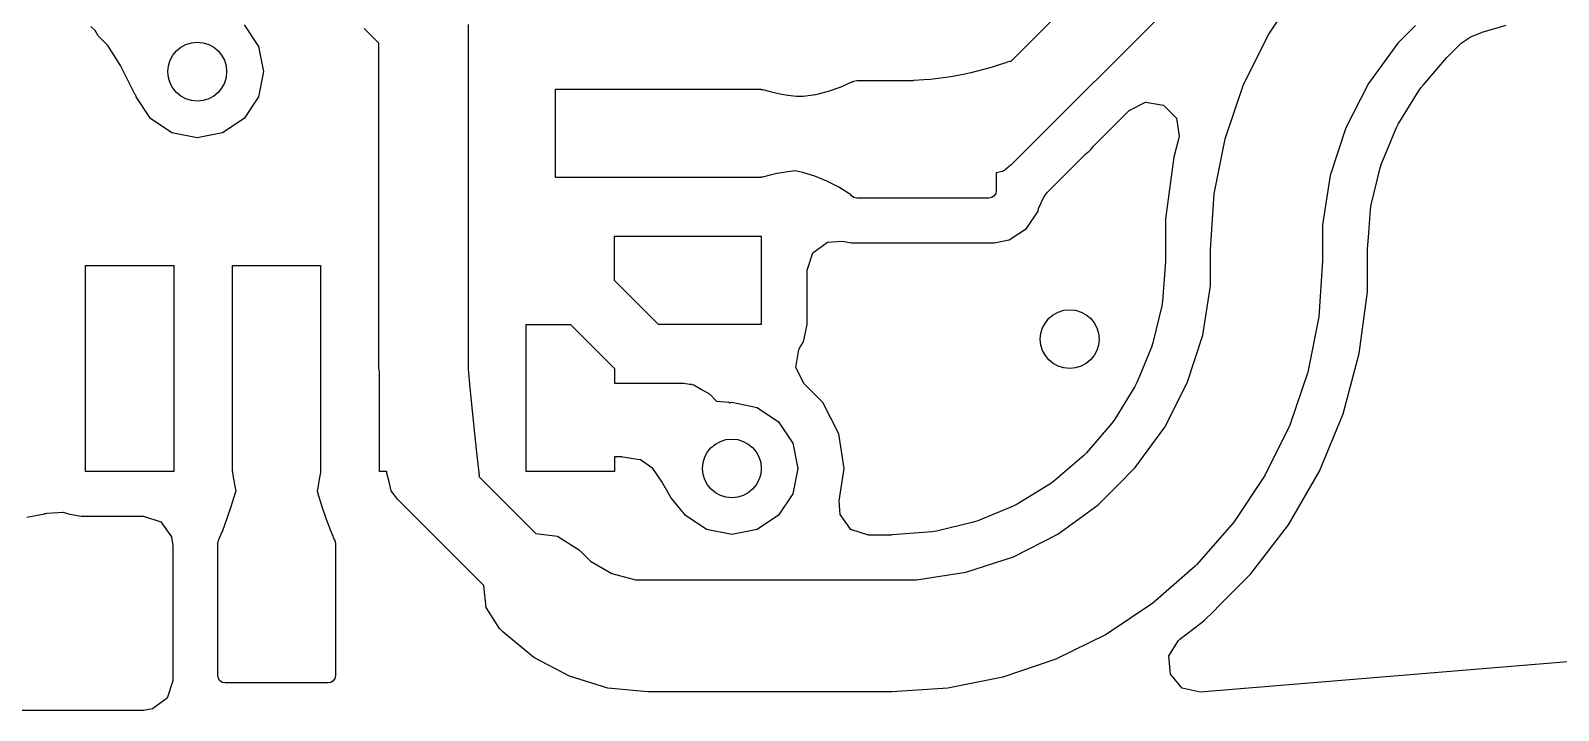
# Model space of a CAD drawing. Extents: x -51.8 to 4.2, y -14.8 to 14.8.
# Drawn here: x -5.59 to -0.39, y -5.36 to -3.05 of the extents above; entities that cross this region are included whole.
import ezdxf

# ---------------------------------------------------------------- set-up
doc = ezdxf.new("R2010")
doc.units = 0
doc.layers.add('BLACK', color=7, linetype='CONTINUOUS')

msp = doc.modelspace()

# ---------------------------------------------------------------- linework, layer by layer
at = {"layer": 'BLACK', "linetype": 'CONTINUOUS'}
for p, q in [((-2.24953, -3.15449), (-1.80336, -2.70832)), ((-1.62659, -2.8851), (-2.24987, -3.50839)), ((-1.37482, -3.06581), (-1.26868, -2.90697)), ((-5.3678, -3.05039), (-5.38198, -3.0362)), ((-5.35776, -3.06776), (-5.3678, -3.05039)), ((-5.32414, -3.10138), (-5.35776, -3.06776)), ((-4.8609, -3.0309), (-4.81213, -3.1039)), ((-4.4024, -3.09313), (-4.45216, -3.04337)), ((-4.0976, -3.03), (-4.0976, -4.2)), ((-1.45931, -3.23715), (-1.37482, -3.06581)), ((-0.87331, -3.03274), (-0.933384, -3.09282)), ((-0.683268, -3.07047), (-0.650888, -3.05756)), ((-0.650888, -3.05756), (-0.646421, -3.05603)), ((-0.646421, -3.05603), (-0.563734, -3.03183)), ((-5.28086, -3.16891), (-5.32414, -3.10138)), ((-4.81213, -3.1039), (-4.795, -3.19)), ((-4.4024, -4.2), (-4.4024, -3.09313)), ((-0.933384, -3.09282), (-1.03326, -3.23028)), ((-0.763657, -3.1393), (-0.726747, -3.10239)), ((-0.726747, -3.10239), (-0.717149, -3.09279)), ((-0.717149, -3.09279), (-0.683268, -3.07047)), ((-5.2327, -3.26633), (-5.28086, -3.16891)), ((-2.31615, -3.17454), (-2.29589, -3.16792)), ((-2.29589, -3.16792), (-2.27103, -3.15979)), ((-2.27103, -3.15979), (-2.2704, -3.15963)), ((-2.2704, -3.15963), (-2.2655, -3.15865)), ((-2.2655, -3.15865), (-2.26488, -3.15824)), ((-2.2655, -3.15865), (-2.2655, -3.15865)), ((-2.2655, -3.15865), (-2.2655, -3.15865)), ((-2.26488, -3.15824), (-2.26201, -3.15684)), ((-2.26201, -3.15684), (-2.25379, -3.15416)), ((-2.25379, -3.15416), (-2.24953, -3.15449)), ((-0.845549, -3.23494), (-0.76632, -3.14218)), ((-0.76632, -3.14218), (-0.763657, -3.1393)), ((-4.795, -3.19), (-4.81213, -3.2761)), ((-2.78903, -3.22488), (-2.78457, -3.2219)), ((-2.78457, -3.2219), (-2.775, -3.22)), ((-2.775, -3.22), (-2.58213, -3.22)), ((-2.58213, -3.22), (-2.58115, -3.21933)), ((-2.58115, -3.21933), (-2.57952, -3.2191)), ((-2.57952, -3.2191), (-2.54628, -3.21689)), ((-2.54628, -3.21689), (-2.52378, -3.21539)), ((-2.52378, -3.21539), (-2.52378, -3.21538)), ((-2.52378, -3.21538), (-2.52377, -3.21538)), ((-2.52377, -3.21538), (-2.45457, -3.20627)), ((-2.45457, -3.20627), (-2.41847, -3.19917)), ((-2.45457, -3.20627), (-2.45457, -3.20627)), ((-2.41847, -3.19917), (-2.38537, -3.19266)), ((-2.38537, -3.19266), (-2.31617, -3.17454)), ((-2.31617, -3.17454), (-2.31615, -3.17454)), ((-2.31615, -3.17454), (-2.31615, -3.17454)), ((-5.22915, -3.26967), (-5.2327, -3.26633)), ((-5.22787, -3.2761), (-5.22915, -3.26967)), ((-5.1791, -3.3491), (-5.22787, -3.2761)), ((-4.81213, -3.2761), (-4.8609, -3.3491)), ((-3.8, -3.55), (-3.8, -3.25)), ((-3.8, -3.25), (-3.1, -3.25)), ((-3.1, -3.25), (-3.1, -3.25132)), ((-3.1, -3.25132), (-3.0961, -3.25104)), ((-3.0961, -3.25104), (-3.07, -3.258)), ((-3.07, -3.258), (-3.04591, -3.26322)), ((-3.04591, -3.26322), (-3.04, -3.2645)), ((-3.04, -3.2645), (-3.04, -3.2645)), ((-3.04, -3.2645), (-3.03, -3.26617)), ((-3.03, -3.26617), (-3.01, -3.2695)), ((-3.01, -3.2695), (-3.00999, -3.2695)), ((-3.00999, -3.2695), (-3.00998, -3.2695)), ((-3.00998, -3.2695), (-2.98001, -3.273)), ((-2.98001, -3.273), (-2.98001, -3.273)), ((-2.98001, -3.273), (-2.98, -3.273)), ((-2.98, -3.273), (-2.96803, -3.2738)), ((-2.96803, -3.2738), (-2.95691, -3.27338)), ((-2.95691, -3.27338), (-2.91383, -3.26726)), ((-2.91383, -3.26726), (-2.87074, -3.25664)), ((-2.87074, -3.25664), (-2.82765, -3.24152)), ((-2.82765, -3.24152), (-2.79129, -3.22496)), ((-2.79129, -3.22496), (-2.78903, -3.22488)), ((-1.52072, -3.41805), (-1.45931, -3.23715)), ((-1.03326, -3.23028), (-1.1104, -3.38168)), ((-0.931467, -3.36866), (-0.863755, -3.25816)), ((-0.863755, -3.25816), (-0.854482, -3.2454)), ((-0.854482, -3.2454), (-0.845549, -3.23494)), ((-1.96886, -3.4436), (-1.84776, -3.32251)), ((-1.84776, -3.32251), (-1.79237, -3.29429)), ((-1.79237, -3.29429), (-1.73096, -3.30401)), ((-1.73096, -3.30401), (-1.687, -3.34798)), ((-5.1061, -3.39787), (-5.1791, -3.3491)), ((-4.8609, -3.3491), (-4.9339, -3.39787)), ((-1.687, -3.34798), (-1.67727, -3.40938)), ((-0.938624, -3.3827), (-0.931467, -3.36866)), ((-5.02, -3.415), (-5.1061, -3.39787)), ((-4.9339, -3.39787), (-5.02, -3.415)), ((-1.67946, -3.41968), (-1.69579, -3.48061)), ((-1.67727, -3.40938), (-1.67946, -3.41968)), ((-1.558, -3.60541), (-1.52072, -3.41805)), ((-1.1104, -3.38168), (-1.16291, -3.54327)), ((-0.969372, -3.45693), (-0.938624, -3.3827)), ((-2.12565, -3.6004), (-1.99346, -3.4682)), ((-1.99346, -3.4682), (-1.98871, -3.46402)), ((-1.98871, -3.46402), (-1.9854, -3.46145)), ((-1.9854, -3.46145), (-1.98538, -3.46144)), ((-1.98538, -3.46144), (-1.98047, -3.45743)), ((-1.98047, -3.45743), (-1.97844, -3.4547)), ((-1.97844, -3.4547), (-1.96886, -3.4436)), ((-1.69579, -3.48061), (-1.7234, -3.69029)), ((-0.988213, -3.50242), (-0.969372, -3.45693)), ((-3.04, -3.5355), (-3.04673, -3.53696)), ((-3.03, -3.53383), (-3.04, -3.5355)), ((-3.04, -3.5355), (-3.04, -3.5355)), ((-3.01, -3.5305), (-3.03, -3.53383)), ((-3.00999, -3.5305), (-3.01, -3.5305)), ((-3.00998, -3.5305), (-3.00999, -3.5305)), ((-2.98595, -3.52769), (-3.00998, -3.5305)), ((-2.95899, -3.53286), (-2.98595, -3.52769)), ((-2.95898, -3.53286), (-2.95899, -3.53286)), ((-2.91798, -3.54521), (-2.95898, -3.53286)), ((-2.27836, -3.52971), (-2.3, -3.53442)), ((-2.3, -3.53442), (-2.3, -3.595)), ((-2.2733, -3.52593), (-2.27836, -3.52971)), ((-2.27068, -3.52516), (-2.2733, -3.52593)), ((-2.26774, -3.52176), (-2.27068, -3.52516)), ((-2.24987, -3.50839), (-2.26774, -3.52176)), ((-1.02334, -3.64342), (-0.993091, -3.51742)), ((-0.993091, -3.51742), (-0.988213, -3.50242)), ((-3.1, -3.55), (-3.8, -3.55)), ((-3.0961, -3.54896), (-3.1, -3.54868)), ((-3.1, -3.54868), (-3.1, -3.55)), ((-3.07001, -3.542), (-3.0961, -3.54896)), ((-3.07, -3.542), (-3.07001, -3.542)), ((-3.07001, -3.542), (-3.07001, -3.542)), ((-3.04673, -3.53696), (-3.07, -3.542)), ((-2.91796, -3.54522), (-2.91798, -3.54521)), ((-2.87697, -3.56207), (-2.91796, -3.54522)), ((-2.83595, -3.58343), (-2.87697, -3.56207)), ((-2.80185, -3.60493), (-2.83595, -3.58343)), ((-2.83595, -3.58343), (-2.83595, -3.58343)), ((-1.16291, -3.54327), (-1.1895, -3.7111)), ((-2.79712, -3.60664), (-2.80185, -3.60493)), ((-2.79677, -3.60655), (-2.79712, -3.60664)), ((-2.79268, -3.61268), (-2.79677, -3.60655)), ((-2.78457, -3.6181), (-2.79268, -3.61268)), ((-2.775, -3.62), (-2.78457, -3.6181)), ((-2.325, -3.62), (-2.775, -3.62)), ((-2.31543, -3.6181), (-2.325, -3.62)), ((-2.30732, -3.61268), (-2.31543, -3.6181)), ((-2.3019, -3.60457), (-2.30732, -3.61268)), ((-2.3, -3.595), (-2.3019, -3.60457)), ((-2.15578, -3.65614), (-2.13739, -3.61515)), ((-2.13739, -3.61515), (-2.13021, -3.60564)), ((-2.13021, -3.60564), (-2.12565, -3.6004)), ((-1.5705, -3.79604), (-1.558, -3.60541)), ((-2.19674, -3.72326), (-2.15742, -3.66441)), ((-2.15742, -3.66441), (-2.15578, -3.65614)), ((-1.7234, -3.69029), (-1.7234, -3.766)), ((-1.03207, -3.7385), (-1.02581, -3.65899)), ((-1.02581, -3.65899), (-1.02334, -3.64342)), ((-2.25559, -3.76258), (-2.19674, -3.72326)), ((-1.1895, -3.7111), (-1.1895, -3.79605)), ((-1.03645, -3.79409), (-1.03207, -3.7385)), ((-3.6, -3.9), (-3.6, -3.75)), ((-3.6, -3.75), (-3.45, -3.75)), ((-3.45, -3.75), (-3.1, -3.75)), ((-3.1, -3.75), (-3.1, -4.05)), ((-2.92489, -3.8062), (-2.87459, -3.76965)), ((-2.87459, -3.76965), (-2.82388, -3.76666)), ((-2.82388, -3.76666), (-2.79252, -3.7729)), ((-2.79252, -3.7729), (-2.79252, -3.7729)), ((-2.79252, -3.7729), (-2.30748, -3.7729)), ((-2.30748, -3.7729), (-2.25559, -3.76258)), ((-2.30748, -3.7729), (-2.30748, -3.7729)), ((-1.7234, -3.766), (-1.7234, -3.77633)), ((-1.7234, -3.77633), (-1.7234, -3.77637)), ((-1.7234, -3.77637), (-1.7234, -3.77957)), ((-1.7234, -3.77957), (-1.7234, -3.77957)), ((-1.7234, -3.77957), (-1.7234, -3.79606)), ((-1.7234, -3.79606), (-1.7234, -3.80994)), ((-1.5705, -3.79605), (-1.5705, -3.79604)), ((-1.5705, -3.83395), (-1.5705, -3.79605)), ((-1.5705, -3.79605), (-1.5705, -3.79605)), ((-1.1895, -3.79605), (-1.1895, -3.83394)), ((-1.0366, -3.79804), (-1.03645, -3.79409)), ((-2.9441, -3.86533), (-2.92489, -3.8062)), ((-1.72356, -3.83595), (-1.73418, -3.97102)), ((-1.7234, -3.832), (-1.72356, -3.83595)), ((-1.7234, -3.80994), (-1.7234, -3.832)), ((-1.5705, -3.83396), (-1.5705, -3.83395)), ((-1.5705, -3.83395), (-1.5705, -3.83395)), ((-1.5705, -3.91891), (-1.5705, -3.83396)), ((-1.1895, -3.83394), (-1.20199, -4.02458)), ((-1.0366, -3.80877), (-1.0366, -3.79804)), ((-1.0366, -3.83394), (-1.0366, -3.80877)), ((-1.0366, -3.93969), (-1.0366, -3.83394)), ((-5.4, -4.55), (-5.4, -3.85)), ((-5.4, -3.85), (-5.1, -3.85)), ((-5.1, -3.85), (-5.1, -4.55)), ((-4.9, -4.55), (-4.9, -3.85)), ((-4.9, -3.85), (-4.6, -3.85)), ((-4.6, -3.85), (-4.6, -4.55)), ((-3.45, -4.05), (-3.6, -3.9)), ((-2.9441, -4.05), (-2.9441, -3.86533)), ((-1.59707, -4.08674), (-1.5705, -3.91891)), ((-1.0642, -4.14938), (-1.0366, -3.93969)), ((-1.73665, -3.98661), (-1.76689, -4.1126)), ((-1.73418, -3.97102), (-1.73665, -3.98661)), ((-3.9, -4.2), (-3.9, -4.05)), ((-3.9, -4.05), (-3.75, -4.05)), ((-3.75, -4.05), (-3.6, -4.2)), ((-3.1, -4.05), (-3.45, -4.05)), ((-2.95597, -4.10966), (-2.9441, -4.05)), ((-1.20199, -4.02458), (-1.23925, -4.21195)), ((-1.64958, -4.24834), (-1.59707, -4.08674)), ((-2.98187, -4.19652), (-2.97214, -4.13512)), ((-2.97214, -4.13512), (-2.96616, -4.12491)), ((-2.96616, -4.12491), (-2.95597, -4.10966)), ((-1.77177, -4.12761), (-1.81139, -4.22325)), ((-1.76689, -4.1126), (-1.77177, -4.12761)), ((-1.11893, -4.35367), (-1.0642, -4.14938)), ((-4.4, -4.20896), (-4.4024, -4.2)), ((-4.4, -4.55), (-4.4, -4.20896)), ((-4.0976, -4.2), (-4.09832, -4.20269)), ((-4.09832, -4.20269), (-4.09201, -4.26566)), ((-3.9, -4.55), (-3.9, -4.2)), ((-3.6, -4.2), (-3.6, -4.25)), ((-2.95364, -4.25192), (-2.98187, -4.19652)), ((-1.23925, -4.21195), (-1.30066, -4.39286)), ((-3.6, -4.25), (-3.365, -4.25)), ((-3.365, -4.25), (-3.34291, -4.25318)), ((-3.34291, -4.25318), (-3.33843, -4.25286)), ((-3.33843, -4.25286), (-3.33603, -4.25416)), ((-3.33603, -4.25416), (-3.32978, -4.25506)), ((-3.32978, -4.25506), (-3.30376, -4.27179)), ((-2.89046, -4.31511), (-2.95364, -4.25192)), ((-1.82852, -4.26138), (-1.89622, -4.37185)), ((-1.82135, -4.24732), (-1.82852, -4.26138)), ((-1.81139, -4.22325), (-1.82135, -4.24732)), ((-1.72672, -4.39974), (-1.64958, -4.24834)), ((-4.09201, -4.26566), (-4.08402, -4.34389)), ((-3.30376, -4.27179), (-3.27661, -4.28661)), ((-3.27661, -4.28661), (-3.2519, -4.31132)), ((-3.2519, -4.31132), (-3.21082, -4.31423)), ((-3.21082, -4.31423), (-3.20665, -4.31632)), ((-3.20665, -4.31632), (-3.2, -4.315)), ((-3.2, -4.315), (-3.1139, -4.33213)), ((-2.83611, -4.42177), (-2.89046, -4.31511)), ((-4.08402, -4.34389), (-4.07604, -4.42061)), ((-3.1139, -4.33213), (-3.0409, -4.3809)), ((-1.19987, -4.54907), (-1.11893, -4.35367)), ((-4.07604, -4.42061), (-4.06805, -4.49582)), ((-3.0409, -4.3809), (-2.99213, -4.4539)), ((-1.90549, -4.38462), (-1.99332, -4.48746)), ((-1.89622, -4.37185), (-1.90549, -4.38462)), ((-1.82659, -4.53721), (-1.72672, -4.39974)), ((-1.30066, -4.39286), (-1.38516, -4.56421)), ((-2.99213, -4.4539), (-2.975, -4.54)), ((-2.81739, -4.54), (-2.83611, -4.42177)), ((-4.06805, -4.49582), (-4.06066, -4.56398)), ((-3.57418, -4.5), (-3.6, -4.5)), ((-3.6, -4.5), (-3.6, -4.55)), ((-3.57169, -4.5015), (-3.57418, -4.5)), ((-3.52133, -4.50906), (-3.57169, -4.5015)), ((-3.51131, -4.51057), (-3.52133, -4.50906)), ((-3.46922, -4.53968), (-3.51131, -4.51057)), ((-2.00233, -4.49648), (-2.10539, -4.5845)), ((-1.99942, -4.49378), (-2.00233, -4.49648)), ((-1.99846, -4.49281), (-1.99942, -4.49378)), ((-1.99598, -4.49033), (-1.99846, -4.49281)), ((-1.99332, -4.48746), (-1.99598, -4.49033)), ((-5.1, -4.55), (-5.4, -4.55)), ((-4.89897, -4.55), (-4.9, -4.55)), ((-4.89936, -4.55347), (-4.89897, -4.55)), ((-4.895, -4.577), (-4.89936, -4.55347)), ((-4.89, -4.6055), (-4.895, -4.577)), ((-4.605, -4.577), (-4.61, -4.6055)), ((-4.60065, -4.55348), (-4.605, -4.577)), ((-4.6, -4.55), (-4.60103, -4.55)), ((-4.60103, -4.55), (-4.60065, -4.55348)), ((-4.375, -4.55), (-4.4, -4.55)), ((-4.375, -4.55638), (-4.375, -4.55)), ((-4.36629, -4.58606), (-4.375, -4.55638)), ((-4.06066, -4.56398), (-4.06179, -4.56782)), ((-4.06179, -4.56782), (-3.86779, -4.76181)), ((-3.6, -4.55), (-3.9, -4.55)), ((-3.44005, -4.58341), (-3.46922, -4.53968)), ((-2.975, -4.54), (-2.99213, -4.6261)), ((-2.83485, -4.65026), (-2.81739, -4.54)), ((-1.8866, -4.59722), (-1.82659, -4.53721)), ((-1.38516, -4.56421), (-1.49129, -4.72306)), ((-1.30561, -4.73224), (-1.19987, -4.54907)), ((-4.90424, -4.66967), (-4.88962, -4.62209)), ((-4.88812, -4.61676), (-4.89, -4.6055)), ((-4.88962, -4.62209), (-4.88812, -4.61676)), ((-4.61, -4.6055), (-4.61188, -4.61676)), ((-4.61188, -4.61676), (-4.61038, -4.62209)), ((-4.61038, -4.62209), (-4.59576, -4.66967)), ((-4.35971, -4.61629), (-4.36629, -4.58606)), ((-4.35593, -4.62134), (-4.35971, -4.61629)), ((-4.35516, -4.62396), (-4.35593, -4.62134)), ((-4.35176, -4.6269), (-4.35516, -4.62396)), ((-4.33839, -4.64477), (-4.35176, -4.6269)), ((-3.4089, -4.63708), (-3.44005, -4.58341)), ((-2.99213, -4.6261), (-3.0409, -4.6991)), ((-2.11816, -4.59377), (-2.22863, -4.66147)), ((-2.10539, -4.5845), (-2.11816, -4.59377)), ((-1.9528, -4.6634), (-1.89273, -4.60332)), ((-1.89273, -4.60332), (-1.88668, -4.59727)), ((-1.89273, -4.60332), (-1.89273, -4.60332)), ((-1.88668, -4.59727), (-1.8866, -4.59722)), ((-4.91886, -4.71276), (-4.90424, -4.66967)), ((-4.59576, -4.66967), (-4.58114, -4.71276)), ((-4.04457, -4.93859), (-4.33839, -4.64477)), ((-3.40789, -4.63855), (-3.4089, -4.63708)), ((-3.36725, -4.68899), (-3.40789, -4.63855)), ((-2.83117, -4.69709), (-2.83485, -4.65026)), ((-2.2427, -4.66864), (-2.36241, -4.71822)), ((-2.22863, -4.66147), (-2.2427, -4.66864)), ((-2.09027, -4.76327), (-1.9528, -4.6634)), ((-5.6, -4.70589), (-5.54034, -4.69403)), ((-5.54034, -4.69403), (-5.54033, -4.69402)), ((-5.54033, -4.69402), (-5.5385, -4.69327)), ((-5.5385, -4.69327), (-5.5352, -4.693)), ((-5.5352, -4.693), (-5.53062, -4.6921)), ((-5.53062, -4.6921), (-5.53052, -4.69264)), ((-5.53052, -4.69264), (-5.47652, -4.68838)), ((-5.47652, -4.68838), (-5.4615, -4.69326)), ((-5.4615, -4.69326), (-5.45966, -4.69403)), ((-5.45966, -4.69403), (-5.41506, -4.7029)), ((-5.41506, -4.7029), (-5.2035, -4.7029)), ((-5.2035, -4.7029), (-5.14437, -4.72211)), ((-5.14437, -4.72211), (-5.10782, -4.77241)), ((-4.93348, -4.75135), (-4.91886, -4.71276)), ((-4.58114, -4.71276), (-4.56652, -4.75135)), ((-3.36644, -4.68989), (-3.36725, -4.68899)), ((-3.36479, -4.69058), (-3.36644, -4.68989)), ((-3.3591, -4.6991), (-3.36479, -4.69058)), ((-3.2861, -4.74787), (-3.3591, -4.6991)), ((-3.0409, -4.6991), (-3.1139, -4.74787)), ((-2.79462, -4.74739), (-2.83117, -4.69709)), ((-2.37742, -4.7231), (-2.5034, -4.75335)), ((-2.36241, -4.71822), (-2.37742, -4.7231)), ((-1.49129, -4.72306), (-1.61726, -4.86669)), ((-1.43436, -4.90003), (-1.30561, -4.73224)), ((-5.10782, -4.77241), (-5.1029, -4.8035)), ((-4.9481, -4.78543), (-4.94613, -4.78249)), ((-4.94616, -4.78241), (-4.94526, -4.77881)), ((-4.94613, -4.78249), (-4.94616, -4.78241)), ((-4.94526, -4.77881), (-4.93348, -4.75135)), ((-4.56652, -4.75135), (-4.55474, -4.77881)), ((-4.55474, -4.77881), (-4.55472, -4.78122)), ((-4.55472, -4.78122), (-4.5519, -4.78543)), ((-3.86779, -4.76181), (-3.79346, -4.77019)), ((-3.79346, -4.77019), (-3.72168, -4.8153)), ((-3.2, -4.765), (-3.2861, -4.74787)), ((-3.1139, -4.74787), (-3.2, -4.765)), ((-2.73549, -4.7666), (-2.79462, -4.74739)), ((-2.65795, -4.7666), (-2.73549, -4.7666)), ((-2.654, -4.76645), (-2.65795, -4.7666)), ((-2.51899, -4.75582), (-2.654, -4.76645)), ((-2.5034, -4.75335), (-2.51899, -4.75582)), ((-2.24167, -4.84042), (-2.09027, -4.76327)), ((-5.1029, -4.8035), (-5.1029, -5.26278)), ((-4.95, -4.795), (-4.9481, -4.78543)), ((-4.95, -5.245), (-4.95, -4.795)), ((-4.5519, -4.78543), (-4.55, -4.795)), ((-4.55, -4.795), (-4.55, -5.245)), ((-3.72168, -4.8153), (-3.71047, -4.82651)), ((-3.71047, -4.82651), (-3.71045, -4.82653)), ((-3.71045, -4.82653), (-3.68092, -4.85607)), ((-3.68092, -4.85607), (-3.60852, -4.89786)), ((-2.40327, -4.89292), (-2.24167, -4.84042)), ((-1.62333, -4.87273), (-1.76695, -4.99869)), ((-1.62332, -4.87273), (-1.62333, -4.87273)), ((-1.61727, -4.86668), (-1.62332, -4.87273)), ((-1.61726, -4.86669), (-1.61727, -4.86668)), ((-1.61727, -4.86668), (-1.61727, -4.86668)), ((-4.03619, -5.01292), (-4.04457, -4.93859)), ((-3.60852, -4.89786), (-3.52776, -4.9195)), ((-3.52776, -4.9195), (-3.48596, -4.9195)), ((-3.48596, -4.9195), (-3.48596, -4.9195)), ((-3.48596, -4.9195), (-2.65605, -4.9195)), ((-2.65605, -4.9195), (-2.65602, -4.91951)), ((-2.65602, -4.91951), (-2.57109, -4.91951)), ((-2.57109, -4.91951), (-2.40327, -4.89292)), ((-1.50914, -4.97481), (-1.43436, -4.90003)), ((-1.53858, -5.00425), (-1.50914, -4.97481)), ((-1.50914, -4.97481), (-1.50914, -4.97481)), ((-3.99109, -5.0847), (-4.03619, -5.01292)), ((-1.76695, -4.99869), (-1.9258, -5.10483)), ((-1.58998, -5.05562), (-1.56176, -5.0274)), ((-1.56176, -5.0274), (-1.53863, -5.00427)), ((-1.56176, -5.0274), (-1.56176, -5.0274)), ((-1.53863, -5.00427), (-1.53858, -5.00425)), ((-3.97988, -5.09591), (-3.99109, -5.0847)), ((-3.97987, -5.09591), (-3.97988, -5.09591)), ((-3.87403, -5.18278), (-3.97988, -5.09592)), ((-3.97988, -5.09592), (-3.97987, -5.09592)), ((-3.97987, -5.09592), (-3.97987, -5.09591)), ((-1.67562, -5.12134), (-1.60362, -5.06609)), ((-1.60362, -5.06609), (-1.58998, -5.05562)), ((-1.9258, -5.10483), (-2.09714, -5.18933)), ((-1.7123, -5.17807), (-1.68004, -5.12493)), ((-1.68004, -5.12493), (-1.67562, -5.12134)), ((-3.75327, -5.24733), (-3.87403, -5.18278)), ((-2.09714, -5.18933), (-2.27804, -5.25074)), ((-1.70716, -5.24004), (-1.7123, -5.17807)), ((-0.231926, -5.18742), (-1.60606, -5.3014)), ((-4.9481, -5.25457), (-4.95, -5.245)), ((-4.55, -5.245), (-4.5519, -5.25457)), ((-3.62223, -5.28708), (-3.75327, -5.24733)), ((-2.27804, -5.25074), (-2.46541, -5.28801)), ((-1.66658, -5.28714), (-1.70716, -5.24004)), ((-5.1029, -5.26278), (-5.12211, -5.32191)), ((-4.94268, -5.26268), (-4.9481, -5.25457)), ((-4.93457, -5.2681), (-4.94268, -5.26268)), ((-4.925, -5.27), (-4.93457, -5.2681)), ((-4.575, -5.27), (-4.925, -5.27)), ((-4.56543, -5.2681), (-4.575, -5.27)), ((-4.55732, -5.26268), (-4.56543, -5.2681)), ((-4.5519, -5.25457), (-4.55732, -5.26268)), ((-3.48596, -5.3005), (-3.62223, -5.28708)), ((-2.65605, -5.3005), (-3.48596, -5.3005)), ((-3.48596, -5.3005), (-3.48596, -5.3005)), ((-3.48596, -5.3005), (-3.48596, -5.3005)), ((-2.46541, -5.28801), (-2.65605, -5.30051)), ((-2.65605, -5.30051), (-2.65605, -5.3005)), ((-2.65605, -5.3005), (-2.65605, -5.3005)), ((-2.65605, -5.3005), (-2.65605, -5.3005)), ((-1.60606, -5.3014), (-1.66658, -5.28714)), ((-5.12211, -5.32191), (-5.17241, -5.35845)), ((-5.2035, -5.36338), (-6.321, -5.36338)), ((-5.17241, -5.35845), (-5.2035, -5.36338))]:
    msp.add_line(p, q, dxfattribs=at)
at = {"layer": 'BLACK'}
for centre in [(-5.02, -3.19), (-2.05, -4.1), (-3.2, -4.54)]:
    msp.add_circle(centre, 0.1, dxfattribs=at)

doc.saveas('drawing.dxf')
